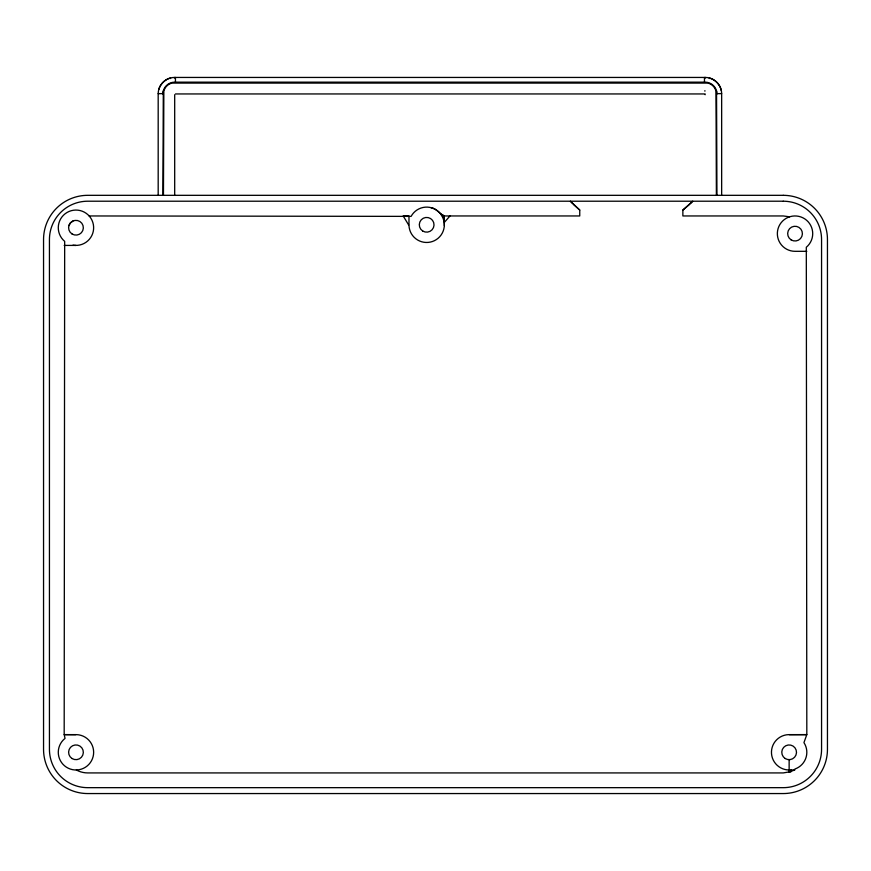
<?xml version="1.0" encoding="UTF-8"?>
<svg xmlns="http://www.w3.org/2000/svg" width="871" height="871" viewBox="0 0 871 871"><rect width="100%" height="100%" fill="white"/><g stroke="black" fill="none" stroke-linecap="round" stroke-linejoin="round"><path stroke-width="1.31" d="M444.33 225.545L444.199 216.629M408.978 224.794L408.978 215.954L403.164 215.91L408.989 225.545A17.681 17.681 0 0 0 428.162 242.41A17.681 17.681 0 0 0 444.199 222.541L449.991 215.954M705.423 78.042L705.456 77.443C714.068 77.486 721.613 85.02 721.656 93.633L721.656 195.322M75.962 734.623L64.182 734.623L74.471 734.688A17.681 17.681 0 0 1 93.121 756.594A17.681 17.681 0 0 1 66.348 767.144A17.681 17.681 0 0 1 65.042 738.401L64.182 734.623L64.672 241.343A17.681 17.681 0 0 1 67.045 212.47A17.681 17.681 0 0 1 93.36 224.576A17.681 17.681 0 0 1 72.979 245.165M705.456 77.443L174.385 77.443C165.773 77.486 158.228 85.02 158.184 93.633L158.184 195.322M162.899 195.322L163.302 90.889M444.101 221.876L443.568 219.612L444.341 215.954C439.517 213.82 436.578 208.55 431.003 207.646M789.137 759.664L789.137 772.098L794.657 769.986L794.885 769.028A17.681 17.681 0 0 0 803.944 742.625L806.818 734.623L806.306 247.255A17.681 17.681 0 0 0 804.815 218.904A17.681 17.681 0 0 0 778.108 228.518A17.681 17.681 0 0 0 795.038 251.316L806.818 251.316M709.277 78.553L709.43 77.965A16.549 16.549 0 0 1 721.134 89.659L720.546 89.822M68.918 225.578L70.333 222.987L72.935 221.027M789.572 216.814L783.247 215.954L682.864 215.954L682.864 210.053L692.739 201.212M682.864 210.053L689.865 204.162M89.147 215.954L411.112 216.378A17.681 17.681 0 0 1 440.617 213.928L442.446 216.825L444.341 215.954L579.748 215.954L579.748 210.053L573.14 204.162M789.757 771.935L789.137 772.098L789.137 769.986A17.681 17.681 0 0 1 771.477 751.553A17.681 17.681 0 0 1 790.639 734.688L806.818 734.623L789.137 734.623M791.042 769.986L791.042 771.608L783.247 772.925L87.753 772.925A23.571 23.571 0 0 1 76.332 769.975M704.574 90.932L705.151 90.932M162.942 93.633L158.184 93.633L158.794 93.676M716.898 93.633L721.656 93.633M175.463 93.948L705.151 93.948L705.151 94.721M64.182 245.415L75.962 245.415M794.657 769.986L789.137 769.986L791.042 771.608M440.878 214.277L444.341 215.954M579.748 210.053L570.429 201.212M442.446 216.825L443.568 219.612M170.564 78.553L170.411 77.965A16.549 16.549 0 0 0 158.707 89.659M716.539 90.889L716.942 195.322M174.385 77.443L174.418 78.042M716.387 195.322L715.995 91.041A11.225 11.225 0 0 0 708.058 83.093L171.783 83.093A11.225 11.225 0 0 0 163.846 91.041L163.454 195.322M704.465 77.443L704.465 82.157M175.441 77.443L175.441 82.157M174.69 94.721L174.69 195.322M162.899 93.948A11.791 11.791 0 0 1 174.69 82.157L705.151 82.157A11.791 11.791 0 0 1 716.942 93.948M572.389 203.389A65.096 65.096 0 0 1 570.636 201.473M692.434 201.56A65.978 65.978 0 0 1 690.561 203.498M783.247 195.322L87.753 195.322A44.203 44.203 0 0 0 43.55 239.525L43.55 749.354A44.203 44.203 0 0 0 87.753 793.557L783.247 793.557A44.203 44.203 0 0 0 827.45 749.354L827.45 239.525A44.203 44.203 0 0 0 783.247 195.322M783.247 201.212L87.753 201.212A38.313 38.313 0 0 0 49.44 239.525L49.44 749.354A38.313 38.313 0 0 0 87.753 787.667L783.247 787.667A38.313 38.313 0 0 0 821.56 749.354L821.56 239.525A38.313 38.313 0 0 0 783.247 201.212M72.021 758.521A7.371 7.371 0 0 0 83.333 752.609A7.371 7.371 0 0 0 72.554 745.772A7.371 7.371 0 0 0 72.021 758.521M72.021 233.951A7.371 7.371 0 0 0 83.333 228.05A7.371 7.371 0 0 0 72.554 221.201A7.371 7.371 0 0 0 72.021 233.951M791.086 239.852A7.371 7.371 0 0 0 802.398 233.94A7.371 7.371 0 0 0 791.619 227.102A7.371 7.371 0 0 0 791.086 239.852M785.185 758.521A7.371 7.371 0 0 0 796.497 752.609A7.371 7.371 0 0 0 785.729 745.772A7.371 7.371 0 0 0 785.185 758.521M422.707 231.011A7.371 7.371 0 0 0 434.019 225.099A7.371 7.371 0 0 0 423.252 218.262A7.371 7.371 0 0 0 422.707 231.011"/></g></svg>
